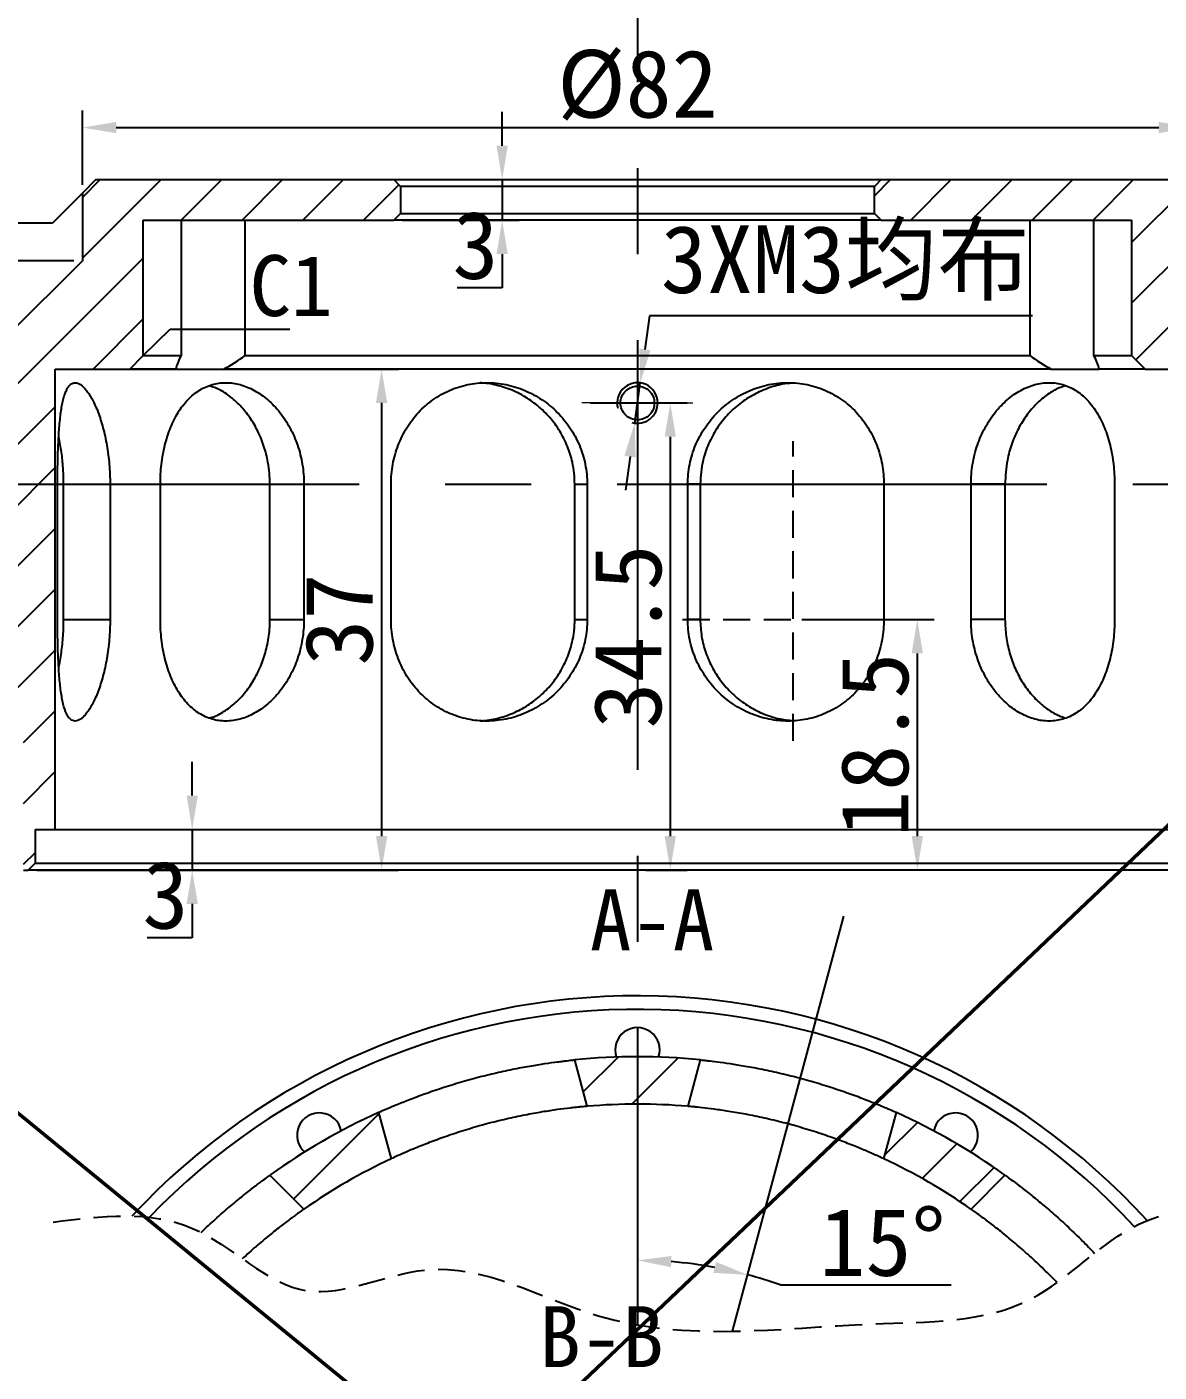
# Model space of a CAD drawing. Header units: millimetres. Extents: x 8840 to 20870, y -7456 to 1741.
# Drawn here: x 11016.2 to 11099.9, y -5430.4 to -5331 of the extents above; entities that cross this region are included whole.
import ezdxf

# ---------------------------------------------------------------- set-up
doc = ezdxf.new("R2010")
doc.units = ezdxf.units.MM
doc.linetypes.add('CENTER', pattern=[50.8, 31.75, -6.35, 6.35, -6.35])
doc.linetypes.add('JIS_02_2.0', pattern=[3, 2, -1])
doc.layers.get('0').update_dxf_attribs({"lineweight": 25})
for name, color, linetype in [('中心线', 5, 'CENTER'), ('剖面线', 3, 'Continuous'), ('尺寸标注', 4, 'Continuous'), ('细实线', 2, 'Continuous'), ('虚线', 1, 'JIS_02_2.0')]:
    doc.layers.add(name, color=color, linetype=linetype)
doc.layers.add('粗实线', color=7, linetype='Continuous', lineweight=25)
doc.styles.get("Standard").update_dxf_attribs({"font": ''})
doc.styles.get('Standard').set_extended_font_data('SimSun')
doc.dimstyles.new('ISO-25 1.1', dxfattribs={"dimtxt": 5, "dimasz": 2.5, "dimexe": 1.25, "dimexo": 0.625, "dimtad": 1, "dimtoh": 1, "dimdsep": 46, "dimtxsty": 'Standard', "dimcen": 2.5, "dimclrt": 7, "dimadec": 0, "dimazin": 0, "dimtfac": 1, "dimtmove": 0, "dimatfit": 3, "dimfxl": 1, "dimarcsym": 0})
pattern_1 = [(45, (10642.63, -5941.3125), (-2.245064, 2.245064), [])]
pattern_2 = [(45, (10802.1513, -5646.885), (-2.245064, 2.245064), [])]

# ---------------------------------------------------------------- blocks, each defined once
blk = doc.blocks.new('SW_CENTERMARKSYMBOL_2')
at = {"color": 0, "linetype": 'Continuous', "lineweight": 0}
for p, q in [((0, 2.5), (0, 4.1)), ((0, 0), (0, 2.5)), ((-2.5, 0), (-4.1, 0)), ((0, 0), (-2.5, 0)), ((0, 0), (0, -2.5)), ((0, 0), (2.5, 0)), ((2.5, 0), (4.1, 0)), ((0, -2.5), (0, -4.1))]:
    blk.add_line(p, q, dxfattribs=at)
blk = doc.blocks.new('*D498')
at = {"layer": 'Defpoints', "color": 0}
for p in [(11018.34, -5390.268), (11016.34, -5393.268), (11028.45, -5393.268)]:
    blk.add_point(p, dxfattribs=at)
at = {"layer": '尺寸标注', "color": 0, "lineweight": -2}
for p, q in [((11028.45, -5387.768), (11028.45, -5385.268)), ((11018.965, -5390.268), (11029.7, -5390.268)), ((11028.45, -5390.268), (11028.45, -5393.268)), ((11016.965, -5393.268), (11029.7, -5393.268)), ((11028.45, -5395.768), (11028.45, -5398.268)), ((11028.45, -5398.268), (11025.131, -5398.268))]:
    blk.add_line(p, q, dxfattribs=at)
at = {"layer": '尺寸标注', "color": 0}
for points in [[(11028.034, -5387.768), (11028.867, -5387.768), (11028.45, -5390.268)], [(11028.034, -5395.768), (11028.867, -5395.768), (11028.45, -5393.268)]]:
    blk.add_solid(points, dxfattribs=at)
at = {"layer": '尺寸标注', "color": 7, "insert": (11026.478, -5395.143), "char_height": 5, "attachment_point": 5}
blk.add_mtext('3', dxfattribs=at)
blk = doc.blocks.new('*D499')
at = {"layer": 'Defpoints', "color": 0}
for p in [(11107.84, -5328.511), (11014.84, -5353.768), (11107.84, -5353.768)]:
    blk.add_point(p, dxfattribs=at)
at = {"layer": '尺寸标注', "color": 0, "lineweight": -2}
for p, q in [((11014.84, -5353.143), (11014.84, -5327.261)), ((11107.84, -5353.143), (11107.84, -5327.261)), ((11017.34, -5328.511), (11105.34, -5328.511))]:
    blk.add_line(p, q, dxfattribs=at)
at = {"layer": '尺寸标注', "color": 0}
for points in [[(11017.34, -5328.094), (11017.34, -5328.927), (11014.84, -5328.511)], [(11105.34, -5328.094), (11105.34, -5328.927), (11107.84, -5328.511)]]:
    blk.add_solid(points, dxfattribs=at)
at = {"layer": '尺寸标注', "color": 7, "insert": (11061.34, -5325.386), "char_height": 5, "attachment_point": 5}
blk.add_mtext('%%c93', dxfattribs=at)
blk = doc.blocks.new('*D500')
at = {"layer": 'Defpoints', "color": 0}
for p in [(11102.34, -5338.424), (11020.34, -5343.268), (11102.34, -5343.268)]:
    blk.add_point(p, dxfattribs=at)
at = {"layer": '尺寸标注', "color": 0, "lineweight": -2}
for p, q in [((11020.34, -5342.643), (11020.34, -5337.174)), ((11102.34, -5342.643), (11102.34, -5337.174)), ((11022.84, -5338.424), (11099.84, -5338.424))]:
    blk.add_line(p, q, dxfattribs=at)
at = {"layer": '尺寸标注', "color": 0}
for points in [[(11022.84, -5338.008), (11022.84, -5338.841), (11020.34, -5338.424)], [(11099.84, -5338.008), (11099.84, -5338.841), (11102.34, -5338.424)]]:
    blk.add_solid(points, dxfattribs=at)
at = {"layer": '尺寸标注', "color": 7, "insert": (11061.34, -5335.299), "char_height": 5, "attachment_point": 5}
blk.add_mtext('%%c82', dxfattribs=at)
blk = doc.blocks.new('*D502')
at = {"layer": 'Defpoints', "color": 0}
for p in [(11057.24, -5358.768), (11061.34, -5393.268), (11063.764, -5393.268)]:
    blk.add_point(p, dxfattribs=at)
at = {"layer": '尺寸标注', "color": 0, "lineweight": -2}
for p, q in [((11057.865, -5358.768), (11065.014, -5358.768)), ((11063.764, -5361.268), (11063.764, -5390.768)), ((11061.965, -5393.268), (11065.014, -5393.268))]:
    blk.add_line(p, q, dxfattribs=at)
at = {"layer": '尺寸标注', "color": 0}
for points in [[(11063.347, -5361.268), (11064.181, -5361.268), (11063.764, -5358.768)], [(11063.347, -5390.768), (11064.181, -5390.768), (11063.764, -5393.268)]]:
    blk.add_solid(points, dxfattribs=at)
at = {"layer": '尺寸标注', "color": 7, "insert": (11060.639, -5376.018), "char_height": 5, "attachment_point": 5, "rotation": 90}
blk.add_mtext('34.5', dxfattribs=at)
blk = doc.blocks.new('*D503')
at = {"layer": 'Defpoints', "color": 0}
for p in [(11061.546, -5357.282), (11061.135, -5360.254)]:
    blk.add_point(p, dxfattribs=at)
at = {"layer": '尺寸标注', "color": 0, "lineweight": -2}
for p, q in [((11062.232, -5352.329), (11061.889, -5354.806)), ((11090.524, -5352.329), (11062.232, -5352.329)), ((11061.135, -5360.254), (11061.546, -5357.282)), ((11060.792, -5362.73), (11060.449, -5365.206))]:
    blk.add_line(p, q, dxfattribs=at)
at = {"layer": '尺寸标注', "color": 0}
for points in [[(11061.476, -5354.748), (11062.302, -5354.863), (11061.546, -5357.282)], [(11060.379, -5362.673), (11061.205, -5362.787), (11061.135, -5360.254)]]:
    blk.add_solid(points, dxfattribs=at)
at = {"layer": '尺寸标注', "color": 7, "insert": (11076.69, -5348.426), "char_height": 5, "attachment_point": 5}
blk.add_mtext('3XM3均布', dxfattribs=at)
blk = doc.blocks.new('*D504')
at = {"layer": 'Defpoints', "color": 0}
for p in [(11018.34, -5356.268), (11016.34, -5393.268), (11042.439, -5393.268)]:
    blk.add_point(p, dxfattribs=at)
at = {"layer": '尺寸标注', "color": 0, "lineweight": -2}
for p, q in [((11018.965, -5356.268), (11043.689, -5356.268)), ((11042.439, -5358.768), (11042.439, -5390.768)), ((11016.965, -5393.268), (11043.689, -5393.268))]:
    blk.add_line(p, q, dxfattribs=at)
at = {"layer": '尺寸标注', "color": 0}
for points in [[(11042.023, -5358.768), (11042.856, -5358.768), (11042.439, -5356.268)], [(11042.023, -5390.768), (11042.856, -5390.768), (11042.439, -5393.268)]]:
    blk.add_solid(points, dxfattribs=at)
at = {"layer": '尺寸标注', "color": 7, "insert": (11039.314, -5374.768), "char_height": 5, "attachment_point": 5, "rotation": 90}
blk.add_mtext('37', dxfattribs=at)
blk = doc.blocks.new('*D505')
at = {"layer": 'Defpoints', "color": 0}
for p in [(11043.34, -5342.268), (11043.34, -5345.268), (11051.346, -5345.268)]:
    blk.add_point(p, dxfattribs=at)
at = {"layer": '尺寸标注', "color": 0, "lineweight": -2}
for p, q in [((11051.346, -5339.768), (11051.346, -5337.268)), ((11043.965, -5342.268), (11052.596, -5342.268)), ((11051.346, -5342.268), (11051.346, -5345.268)), ((11043.965, -5345.268), (11052.596, -5345.268)), ((11051.346, -5347.768), (11051.346, -5350.268)), ((11051.346, -5350.268), (11048.027, -5350.268))]:
    blk.add_line(p, q, dxfattribs=at)
at = {"layer": '尺寸标注', "color": 0}
for points in [[(11050.93, -5339.768), (11051.763, -5339.768), (11051.346, -5342.268)], [(11050.93, -5347.768), (11051.763, -5347.768), (11051.346, -5345.268)]]:
    blk.add_solid(points, dxfattribs=at)
at = {"layer": '尺寸标注', "color": 7, "insert": (11049.374, -5347.143), "char_height": 5, "attachment_point": 5}
blk.add_mtext('3', dxfattribs=at)
blk = doc.blocks.new('*D508')
at = {"layer": 'Defpoints', "color": 0}
for p in [(11072.844, -5374.768), (11082.011, -5393.268), (11106.69, -5393.268)]:
    blk.add_point(p, dxfattribs=at)
at = {"layer": '尺寸标注', "color": 0, "lineweight": -2}
for p, q in [((11073.469, -5374.768), (11083.261, -5374.768)), ((11082.011, -5377.268), (11082.011, -5390.768)), ((11106.065, -5393.268), (11080.761, -5393.268))]:
    blk.add_line(p, q, dxfattribs=at)
at = {"layer": '尺寸标注', "color": 0}
for points in [[(11081.594, -5377.268), (11082.427, -5377.268), (11082.011, -5374.768)], [(11081.594, -5390.768), (11082.427, -5390.768), (11082.011, -5393.268)]]:
    blk.add_solid(points, dxfattribs=at)
at = {"layer": '尺寸标注', "color": 7, "insert": (11078.886, -5384.018), "char_height": 5, "attachment_point": 5, "rotation": 90}
blk.add_mtext('18.5', dxfattribs=at)
blk = doc.blocks.new('*D510')
at = {"layer": 'Defpoints', "color": 0}
for p in [(11061.34, -5392.845), (11077.155, -5394.54), (11064.083, -5422.22), (11061.34, -5426.874), (11068.367, -5427.341)]:
    blk.add_point(p, dxfattribs=at)
at = {"layer": '尺寸标注', "color": 0, "lineweight": -2}
blk.add_line((11071.871, -5423.915), (11084.51, -5423.915), dxfattribs=at)
for start, end in [(79.55396, 85.44604), (70.44604, 75)]:
    blk.add_arc((11061.34, -5453.563), 31.462, start, end, dxfattribs=at)
at = {"layer": '尺寸标注', "color": 0}
for points in [[(11063.822, -5422.616), (11063.855, -5421.784), (11061.34, -5422.101)], [(11067.137, -5422.216), (11066.953, -5423.028), (11069.483, -5423.173)]]:
    blk.add_solid(points, dxfattribs=at)
at = {"layer": '尺寸标注', "color": 7, "insert": (11079.44, -5420.79), "char_height": 5, "attachment_point": 5}
blk.add_mtext('15°', dxfattribs=at)
blk = doc.blocks.new('*D513')
at = {"layer": 'Defpoints', "color": 0}
for p in [(11020.34, -5348.268), (10996.822, -5393.268), (11015.99, -5393.268)]:
    blk.add_point(p, dxfattribs=at)
at = {"layer": '尺寸标注', "color": 0, "lineweight": -2}
for p, q in [((11019.715, -5348.268), (10995.572, -5348.268)), ((10996.822, -5350.768), (10996.822, -5390.768)), ((11015.365, -5393.268), (10995.572, -5393.268))]:
    blk.add_line(p, q, dxfattribs=at)
at = {"layer": '尺寸标注', "color": 0}
for points in [[(10996.406, -5350.768), (10997.239, -5350.768), (10996.822, -5348.268)], [(10996.406, -5390.768), (10997.239, -5390.768), (10996.822, -5393.268)]]:
    blk.add_solid(points, dxfattribs=at)
at = {"layer": '尺寸标注', "color": 7, "insert": (10993.697, -5370.768), "char_height": 5, "attachment_point": 5, "rotation": 90}
blk.add_mtext('45', dxfattribs=at)
blk = doc.blocks.new('CHECK_DWG')
at = {"layer": '粗实线', "color": 1, "linetype": 'ByBlock', "lineweight": 50}
blk.add_line((0, 0), (109.019, 103.596), dxfattribs=at)
at = {"layer": '粗实线', "color": 1, "linetype": 'ByBlock', "lineweight": 50, "ltscale": 2}
blk.add_line((-44.591, 36.45), (0, 0), dxfattribs=at)

msp = doc.modelspace()

# ---------------------------------------------------------------- hatches: boundary and pattern name
at = {"layer": '剖面线'}
h = msp.add_hatch(dxfattribs=at)
h.set_pattern_fill('ANSI31', color=256, style=0)
h.set_pattern_definition(pattern_1)
h.paths.add_polyline_path([(11016.84, -5392.768), (11016.84, -5390.268), (11018.34, -5390.268), (11018.34, -5356.268), (11023.84, -5356.268), (11024.84, -5355.268), (11024.84, -5345.268), (11043.34, -5345.268), (11043.84, -5344.768), (11043.84, -5342.768), (11043.34, -5342.268), (11021.34, -5342.268), (11020.34, -5343.268), (11020.34, -5348.268), (11014.84, -5353.768), (11014.84, -5382.577), (11015.99, -5383.268), (11015.99, -5393.268), (11016.34, -5393.268)], flags=0)
h = msp.add_hatch(dxfattribs=at)
h.set_pattern_fill('ANSI31', color=256, style=0)
h.set_pattern_definition(pattern_1)
h.paths.add_polyline_path([(11104.34, -5356.268), (11104.34, -5390.268), (11105.84, -5390.268), (11105.84, -5392.768), (11106.34, -5393.268), (11106.69, -5393.268), (11106.69, -5383.268), (11107.84, -5382.577), (11107.84, -5353.768), (11102.34, -5348.268), (11102.34, -5343.268), (11101.34, -5342.268), (11079.34, -5342.268), (11078.84, -5342.768), (11078.84, -5344.768), (11079.34, -5345.268), (11097.84, -5345.268), (11097.84, -5355.268), (11098.84, -5356.268)], flags=0)
h = msp.add_hatch(dxfattribs=at)
h.set_pattern_fill('ANSI31', color=256, style=0)
h.set_pattern_definition(pattern_2)
edge = h.paths.add_edge_path(flags=0)
edge.add_line((11056.707, -5407.294), (11057.626, -5410.723))
edge.add_arc((11061.34, -5453.563), 43, 85.04483, 94.95517, ccw=False)
edge.add_line((11065.055, -5410.723), (11065.974, -5407.294))
edge.add_arc((11061.34, -5453.563), 46.5, 84.2818, 95.7182)
h = msp.add_hatch(dxfattribs=at)
h.set_pattern_fill('ANSI31', color=256, style=0)
h.set_pattern_definition(pattern_2)
edge = h.paths.add_edge_path(flags=0)
edge.add_line((11034.194, -5415.809), (11036.704, -5418.32))
edge.add_arc((11061.34, -5453.563), 43, 115.04483, 124.95517, ccw=False)
edge.add_line((11043.137, -5414.606), (11042.219, -5411.176))
edge.add_arc((11061.34, -5453.563), 46.5, 114.2818, 125.7182)
h = msp.add_hatch(dxfattribs=at)
h.set_pattern_fill('ANSI31', color=256, style=0)
h.set_pattern_definition(pattern_2)
edge = h.paths.add_edge_path(flags=0)
edge.add_line((11080.462, -5411.176), (11079.544, -5414.606))
edge.add_arc((11061.34, -5453.563), 43, 55.04483, 64.95517, ccw=False)
edge.add_line((11085.977, -5418.32), (11088.487, -5415.809))
edge.add_arc((11061.34, -5453.563), 46.5, 54.2818, 65.7182)

# ---------------------------------------------------------------- linework, layer by layer
at = {"layer": '中心线'}
for p, q in [((11061.34, -5201.728), (11061.34, -5426.874)), ((11009.04, -5364.768), (11113.641, -5364.768)), ((11068.367, -5427.341), (11077.155, -5394.54))]:
    msp.add_line(p, q, dxfattribs=at)
at = {"layer": '尺寸标注'}
for p, q in [((11020.34, -5343.268), (11018.127, -5345.481)), ((11018.127, -5345.481), (11005.528, -5345.481)), ((11024.84, -5355.268), (11026.811, -5353.309)), ((11026.811, -5353.309), (11035.669, -5353.309))]:
    msp.add_line(p, q, dxfattribs=at)
at = {"layer": '粗实线'}
for p, q in [((11021.34, -5342.268), (11020.34, -5343.268)), ((11021.34, -5342.268), (11043.34, -5342.268)), ((11043.84, -5342.768), (11043.34, -5342.268)), ((11043.34, -5342.268), (11079.34, -5342.268)), ((11043.84, -5342.768), (11043.84, -5344.768)), ((11078.84, -5342.768), (11043.84, -5342.768)), ((11079.34, -5342.268), (11078.84, -5342.768)), ((11078.84, -5344.768), (11078.84, -5342.768)), ((11079.34, -5342.268), (11101.34, -5342.268)), ((11020.34, -5343.268), (11020.34, -5348.268)), ((11043.34, -5345.268), (11043.84, -5344.768)), ((11043.84, -5344.768), (11078.84, -5344.768)), ((11078.84, -5344.768), (11079.34, -5345.268)), ((11024.84, -5345.268), (11043.34, -5345.268)), ((11024.84, -5355.268), (11024.84, -5345.268)), ((11027.632, -5345.268), (11027.632, -5355.268)), ((11032.362, -5355.268), (11032.362, -5345.268)), ((11079.34, -5345.268), (11043.34, -5345.268)), ((11079.34, -5345.268), (11097.84, -5345.268)), ((11090.319, -5345.268), (11090.319, -5355.268)), ((11095.049, -5355.268), (11095.049, -5345.268)), ((11097.84, -5345.268), (11097.84, -5355.268)), ((11020.34, -5348.268), (11014.84, -5353.768)), ((11023.84, -5356.268), (11024.84, -5355.268)), ((11024.84, -5355.268), (11027.632, -5355.268)), ((11032.362, -5355.268), (11090.319, -5355.268)), ((11095.049, -5355.268), (11097.84, -5355.268)), ((11097.84, -5355.268), (11098.84, -5356.268)), ((11018.34, -5356.268), (11023.84, -5356.268)), ((11018.34, -5390.268), (11018.34, -5356.268)), ((11027.232, -5356.268), (11023.84, -5356.268)), ((11027.232, -5356.268), (11030.79, -5356.268)), ((11091.891, -5356.268), (11030.79, -5356.268)), ((11091.891, -5356.268), (11095.449, -5356.268)), ((11098.84, -5356.268), (11095.449, -5356.268)), ((11098.84, -5356.268), (11104.34, -5356.268)), ((11018.501, -5374.768), (11018.501, -5364.768)), ((11018.954, -5374.768), (11018.954, -5364.768)), ((11018.954, -5364.768), (11022.383, -5364.768)), ((11022.383, -5364.768), (11022.383, -5374.768)), ((11026.098, -5374.768), (11026.098, -5364.768)), ((11034.194, -5374.768), (11034.194, -5364.768)), ((11034.194, -5364.768), (11036.704, -5364.768)), ((11036.704, -5364.768), (11036.704, -5374.768)), ((11043.137, -5374.768), (11043.137, -5364.768)), ((11056.707, -5374.768), (11056.707, -5364.768)), ((11056.707, -5364.768), (11057.626, -5364.768)), ((11057.626, -5364.768), (11057.626, -5374.768)), ((11065.055, -5374.768), (11065.055, -5364.768)), ((11065.974, -5364.768), (11065.055, -5364.768)), ((11065.974, -5364.768), (11065.974, -5374.768)), ((11079.544, -5364.768), (11079.544, -5374.768)), ((11085.977, -5374.768), (11085.977, -5364.768)), ((11088.487, -5364.768), (11085.977, -5364.768)), ((11088.487, -5364.768), (11088.487, -5374.768)), ((11096.583, -5364.768), (11096.583, -5374.768)), ((11018.954, -5374.768), (11022.383, -5374.768)), ((11034.194, -5374.768), (11036.704, -5374.768)), ((11056.707, -5374.768), (11057.626, -5374.768)), ((11065.974, -5374.768), (11065.055, -5374.768)), ((11088.487, -5374.768), (11085.977, -5374.768)), ((11016.84, -5390.268), (11018.34, -5390.268)), ((11016.84, -5390.268), (11016.84, -5392.768)), ((11018.34, -5390.268), (11104.34, -5390.268)), ((11016.34, -5393.268), (11016.84, -5392.768)), ((11016.84, -5392.768), (11105.84, -5392.768)), ((11015.99, -5393.268), (11016.34, -5393.268)), ((11106.34, -5393.268), (11016.34, -5393.268)), ((11057.626, -5410.723), (11056.707, -5407.294)), ((11065.974, -5407.294), (11065.055, -5410.723)), ((11042.219, -5411.176), (11043.137, -5414.606)), ((11079.544, -5414.606), (11080.462, -5411.176)), ((11036.704, -5418.32), (11034.194, -5415.809)), ((11088.487, -5415.809), (11085.977, -5418.32))]:
    msp.add_line(p, q, dxfattribs=at)
for centre, radius, start, end in [((11061.34, -5453.563), 51, 42.41714, 137.07818), ((11061.34, -5453.563), 50, 42.77853, 136.14263), ((11061.34, -5406.563), 1.65, 341.39926, 198.60074), ((11061.34, -5453.563), 46.5, 84.2818, 95.7182), ((11061.34, -5453.563), 43, 85.04483, 94.95517), ((11061.34, -5453.563), 46.5, 114.2818, 125.7182), ((11037.84, -5412.86), 1.65, 11.39926, 228.60074), ((11061.34, -5453.563), 46.5, 54.2818, 65.7182), ((11084.84, -5412.86), 1.65, 311.39926, 168.60074), ((11061.34, -5453.563), 43, 115.04483, 124.95517), ((11061.34, -5453.563), 43, 55.04483, 64.95517)]:
    msp.add_arc(centre, radius, start, end, dxfattribs=at)
for points in [[(11027.632, -5355.268), (11027.435, -5355.638), (11027.295, -5355.973), (11027.232, -5356.268)], [(11030.79, -5356.268), (11031.316, -5355.973), (11031.84, -5355.638), (11032.362, -5355.268)], [(11090.319, -5355.268), (11090.841, -5355.638), (11091.365, -5355.973), (11091.891, -5356.268)], [(11095.449, -5356.268), (11095.385, -5355.973), (11095.246, -5355.638), (11095.049, -5355.268)]]:
    msp.add_open_spline(points, degree=3, dxfattribs=at)
for points, knots in [([(11018.501, -5364.768), (11018.501, -5364.271), (11018.505, -5363.783), (11018.518, -5363.063), (11018.524, -5362.825), (11018.538, -5362.354), (11018.546, -5362.119), (11018.574, -5361.438), (11018.599, -5361.008), (11018.647, -5360.397), (11018.665, -5360.198), (11018.705, -5359.817), (11018.726, -5359.636), (11018.798, -5359.118), (11018.855, -5358.808), (11018.956, -5358.397), (11018.992, -5358.269), (11019.07, -5358.038), (11019.152, -5357.829), (11019.245, -5357.664), (11019.343, -5357.521), (11019.396, -5357.46), (11019.56, -5357.316), (11019.678, -5357.268), (11019.932, -5357.268), (11020.069, -5357.317), (11020.35, -5357.509), (11020.494, -5357.651), (11020.715, -5357.933), (11020.789, -5358.04), (11020.936, -5358.272), (11021.009, -5358.398), (11021.224, -5358.804), (11021.363, -5359.116), (11021.628, -5359.814), (11021.749, -5360.192), (11021.912, -5360.8), (11021.963, -5361.01), (11022.058, -5361.444), (11022.102, -5361.669), (11022.22, -5362.349), (11022.28, -5362.817), (11022.342, -5363.539), (11022.357, -5363.785), (11022.378, -5364.277), (11022.383, -5364.523), (11022.383, -5364.768)], [0, 0, 0, 0, 0.0625, 0.0625, 0.09375, 0.09375, 0.125, 0.125, 0.1875, 0.1875, 0.21875, 0.21875, 0.25, 0.25, 0.3125, 0.3125, 0.34375, 0.34375, 0.375, 0.40625, 0.40625, 0.4375, 0.4375, 0.5, 0.5, 0.5625, 0.5625, 0.625, 0.625, 0.65625, 0.65625, 0.6875, 0.6875, 0.75, 0.75, 0.8125, 0.8125, 0.84375, 0.84375, 0.875, 0.875, 0.9375, 0.9375, 0.96875, 0.96875, 1, 1, 1, 1]), ([(11026.098, -5364.768), (11026.098, -5364.271), (11026.126, -5363.783), (11026.21, -5363.063), (11026.245, -5362.825), (11026.329, -5362.354), (11026.378, -5362.119), (11026.545, -5361.438), (11026.683, -5361.008), (11026.929, -5360.397), (11027.018, -5360.198), (11027.21, -5359.817), (11027.311, -5359.636), (11027.632, -5359.118), (11027.868, -5358.808), (11028.26, -5358.397), (11028.397, -5358.269), (11028.677, -5358.038), (11028.966, -5357.829), (11029.273, -5357.664), (11029.588, -5357.521), (11029.751, -5357.46), (11030.248, -5357.316), (11030.586, -5357.268), (11031.279, -5357.268), (11031.638, -5357.317), (11032.342, -5357.509), (11032.69, -5357.651), (11033.204, -5357.933), (11033.375, -5358.04), (11033.707, -5358.272), (11033.869, -5358.398), (11034.341, -5358.804), (11034.64, -5359.116), (11035.195, -5359.814), (11035.444, -5360.192), (11035.774, -5360.8), (11035.877, -5361.01), (11036.067, -5361.444), (11036.154, -5361.669), (11036.386, -5362.349), (11036.504, -5362.817), (11036.623, -5363.539), (11036.654, -5363.785), (11036.694, -5364.277), (11036.704, -5364.523), (11036.704, -5364.768)], [0, 0, 0, 0, 0.0625, 0.0625, 0.09375, 0.09375, 0.125, 0.125, 0.1875, 0.1875, 0.21875, 0.21875, 0.25, 0.25, 0.3125, 0.3125, 0.34375, 0.34375, 0.375, 0.40625, 0.40625, 0.4375, 0.4375, 0.5, 0.5, 0.5625, 0.5625, 0.625, 0.625, 0.65625, 0.65625, 0.6875, 0.6875, 0.75, 0.75, 0.8125, 0.8125, 0.84375, 0.84375, 0.875, 0.875, 0.9375, 0.9375, 0.96875, 0.96875, 1, 1, 1, 1]), ([(11034.194, -5364.768), (11034.187, -5364.498), (11034.173, -5363.955), (11034.041, -5363.013), (11033.776, -5361.953), (11033.32, -5360.837), (11032.722, -5359.819), (11032.011, -5358.94), (11031.199, -5358.224), (11030.42, -5357.725), (11029.907, -5357.558), (11029.701, -5357.49)], [0, 0, 0, 0, 0.080554, 0.162091, 0.284543, 0.41049, 0.534016, 0.661056, 0.785735, 0.914057, 1, 1, 1, 1]), ([(11043.137, -5364.768), (11043.137, -5364.271), (11043.182, -5363.783), (11043.314, -5363.063), (11043.369, -5362.825), (11043.501, -5362.354), (11043.579, -5362.119), (11043.84, -5361.438), (11044.053, -5361.008), (11044.432, -5360.397), (11044.569, -5360.198), (11044.86, -5359.817), (11045.013, -5359.636), (11045.497, -5359.118), (11045.85, -5358.808), (11046.429, -5358.397), (11046.629, -5358.269), (11047.037, -5358.038), (11047.455, -5357.829), (11047.893, -5357.664), (11048.341, -5357.521), (11048.571, -5357.46), (11049.266, -5357.316), (11049.735, -5357.268), (11050.682, -5357.268), (11051.165, -5357.317), (11052.104, -5357.509), (11052.562, -5357.651), (11053.233, -5357.933), (11053.454, -5358.04), (11053.882, -5358.272), (11054.089, -5358.398), (11054.693, -5358.804), (11055.071, -5359.116), (11055.767, -5359.814), (11056.077, -5360.192), (11056.486, -5360.8), (11056.613, -5361.01), (11056.847, -5361.444), (11056.954, -5361.669), (11057.238, -5362.349), (11057.382, -5362.817), (11057.528, -5363.539), (11057.565, -5363.785), (11057.614, -5364.277), (11057.626, -5364.523), (11057.626, -5364.768)], [0, 0, 0, 0, 0.0625, 0.0625, 0.09375, 0.09375, 0.125, 0.125, 0.1875, 0.1875, 0.21875, 0.21875, 0.25, 0.25, 0.3125, 0.3125, 0.34375, 0.34375, 0.375, 0.40625, 0.40625, 0.4375, 0.4375, 0.5, 0.5, 0.5625, 0.5625, 0.625, 0.625, 0.65625, 0.65625, 0.6875, 0.6875, 0.75, 0.75, 0.8125, 0.8125, 0.84375, 0.84375, 0.875, 0.875, 0.9375, 0.9375, 0.96875, 0.96875, 1, 1, 1, 1]), ([(11056.707, -5364.768), (11056.699, -5364.498), (11056.682, -5363.955), (11056.555, -5363.216), (11056.38, -5362.555), (11056.172, -5361.97), (11055.913, -5361.397), (11055.607, -5360.849), (11055.258, -5360.33), (11054.869, -5359.841), (11054.436, -5359.382), (11053.967, -5358.961), (11053.467, -5358.582), (11052.939, -5358.246), (11052.379, -5357.953), (11051.801, -5357.71), (11051.211, -5357.519), (11050.612, -5357.383), (11050.112, -5357.304), (11049.813, -5357.291), (11049.72, -5357.287)], [0, 0, 0, 0, 0.071198, 0.143264, 0.19724, 0.251587, 0.307096, 0.363004, 0.417454, 0.472276, 0.528267, 0.584661, 0.639617, 0.694955, 0.751506, 0.808478, 0.863188, 0.918284, 0.974605, 1, 1, 1, 1]), ([(11060.09, -5358.768), (11060.09, -5358.933), (11060.123, -5359.095), (11060.248, -5359.398), (11060.341, -5359.536), (11060.572, -5359.767), (11060.711, -5359.86), (11061.012, -5359.985), (11061.177, -5360.018), (11061.503, -5360.018), (11061.667, -5359.986), (11061.969, -5359.86), (11062.107, -5359.769), (11062.341, -5359.536), (11062.432, -5359.398), (11062.527, -5359.171), (11062.55, -5359.093), (11062.582, -5358.933), (11062.59, -5358.85), (11062.591, -5358.605), (11062.558, -5358.441), (11062.433, -5358.14), (11062.34, -5358), (11062.11, -5357.769), (11061.971, -5357.676), (11061.669, -5357.551), (11061.507, -5357.518), (11061.177, -5357.518), (11061.015, -5357.55), (11060.787, -5357.644), (11060.715, -5357.682), (11060.579, -5357.773), (11060.515, -5357.826), (11060.342, -5357.999), (11060.249, -5358.138), (11060.124, -5358.439), (11060.09, -5358.603), (11060.09, -5358.768)], [0, 0, 0, 0, 0.0625, 0.0625, 0.125, 0.125, 0.1875, 0.1875, 0.25, 0.25, 0.3125, 0.3125, 0.375, 0.375, 0.4375, 0.4375, 0.46875, 0.46875, 0.5, 0.5, 0.5625, 0.5625, 0.625, 0.625, 0.6875, 0.6875, 0.75, 0.75, 0.8125, 0.8125, 0.84375, 0.84375, 0.875, 0.875, 0.9375, 0.9375, 1, 1, 1, 1]), ([(11065.055, -5364.768), (11065.055, -5364.271), (11065.104, -5363.783), (11065.249, -5363.063), (11065.309, -5362.825), (11065.454, -5362.354), (11065.538, -5362.119), (11065.823, -5361.438), (11066.055, -5361.008), (11066.465, -5360.397), (11066.613, -5360.198), (11066.926, -5359.817), (11067.091, -5359.636), (11067.608, -5359.118), (11067.983, -5358.808), (11068.592, -5358.397), (11068.803, -5358.269), (11069.229, -5358.038), (11069.665, -5357.829), (11070.117, -5357.664), (11070.577, -5357.521), (11070.812, -5357.46), (11071.521, -5357.316), (11071.993, -5357.268), (11072.94, -5357.268), (11073.419, -5357.317), (11074.341, -5357.509), (11074.787, -5357.651), (11075.433, -5357.933), (11075.646, -5358.04), (11076.056, -5358.272), (11076.253, -5358.398), (11076.826, -5358.804), (11077.182, -5359.116), (11077.833, -5359.814), (11078.121, -5360.192), (11078.499, -5360.8), (11078.616, -5361.01), (11078.831, -5361.444), (11078.93, -5361.669), (11079.19, -5362.349), (11079.321, -5362.817), (11079.454, -5363.539), (11079.488, -5363.785), (11079.533, -5364.277), (11079.544, -5364.523), (11079.544, -5364.768)], [0, 0, 0, 0, 0.0625, 0.0625, 0.09375, 0.09375, 0.125, 0.125, 0.1875, 0.1875, 0.21875, 0.21875, 0.25, 0.25, 0.3125, 0.3125, 0.34375, 0.34375, 0.375, 0.40625, 0.40625, 0.4375, 0.4375, 0.5, 0.5, 0.5625, 0.5625, 0.625, 0.625, 0.65625, 0.65625, 0.6875, 0.6875, 0.75, 0.75, 0.8125, 0.8125, 0.84375, 0.84375, 0.875, 0.875, 0.9375, 0.9375, 0.96875, 0.96875, 1, 1, 1, 1]), ([(11072.966, -5357.305), (11072.722, -5357.317), (11072.075, -5357.349), (11071.042, -5357.631), (11069.911, -5358.123), (11068.867, -5358.805), (11067.943, -5359.658), (11067.162, -5360.657), (11066.564, -5361.779), (11066.083, -5363.15), (11066.014, -5364.172), (11065.974, -5364.768)], [0, 0, 0, 0, 0.06642, 0.176567, 0.286605, 0.396648, 0.507888, 0.619127, 0.731058, 0.842981, 1, 1, 1, 1]), ([(11085.977, -5364.768), (11085.977, -5364.271), (11086.017, -5363.783), (11086.136, -5363.063), (11086.186, -5362.825), (11086.304, -5362.354), (11086.373, -5362.119), (11086.606, -5361.438), (11086.795, -5361.008), (11087.126, -5360.397), (11087.245, -5360.198), (11087.496, -5359.817), (11087.628, -5359.636), (11088.039, -5359.118), (11088.336, -5358.808), (11088.813, -5358.397), (11088.977, -5358.269), (11089.308, -5358.038), (11089.644, -5357.829), (11089.989, -5357.664), (11090.338, -5357.521), (11090.516, -5357.46), (11091.047, -5357.316), (11091.397, -5357.268), (11092.091, -5357.268), (11092.437, -5357.317), (11093.094, -5357.509), (11093.408, -5357.651), (11093.858, -5357.933), (11094.005, -5358.04), (11094.286, -5358.272), (11094.421, -5358.398), (11094.81, -5358.804), (11095.048, -5359.116), (11095.48, -5359.814), (11095.669, -5360.192), (11095.915, -5360.8), (11095.99, -5361.01), (11096.129, -5361.444), (11096.192, -5361.669), (11096.359, -5362.349), (11096.442, -5362.817), (11096.527, -5363.539), (11096.548, -5363.785), (11096.576, -5364.277), (11096.583, -5364.523), (11096.583, -5364.768)], [0, 0, 0, 0, 0.0625, 0.0625, 0.09375, 0.09375, 0.125, 0.125, 0.1875, 0.1875, 0.21875, 0.21875, 0.25, 0.25, 0.3125, 0.3125, 0.34375, 0.34375, 0.375, 0.40625, 0.40625, 0.4375, 0.4375, 0.5, 0.5, 0.5625, 0.5625, 0.625, 0.625, 0.65625, 0.65625, 0.6875, 0.6875, 0.75, 0.75, 0.8125, 0.8125, 0.84375, 0.84375, 0.875, 0.875, 0.9375, 0.9375, 0.96875, 0.96875, 1, 1, 1, 1]), ([(11092.972, -5357.497), (11092.81, -5357.546), (11092.354, -5357.681), (11091.621, -5358.126), (11090.811, -5358.797), (11090.077, -5359.653), (11089.456, -5360.647), (11088.969, -5361.773), (11088.578, -5363.144), (11088.52, -5364.172), (11088.487, -5364.768)], [0, 0, 0, 0, 0.067787, 0.190621, 0.316944, 0.441102, 0.568816, 0.693691, 0.822245, 1, 1, 1, 1]), ([(11018.954, -5364.768), (11018.953, -5364.633), (11018.952, -5364.363), (11018.937, -5363.958), (11018.915, -5363.553), (11018.877, -5363.084), (11018.82, -5362.555), (11018.735, -5361.971), (11018.657, -5361.524), (11018.602, -5361.282), (11018.589, -5361.222)], [0, 0, 0, 0, 0.109279, 0.218886, 0.329495, 0.440443, 0.60632, 0.773337, 0.943928, 1, 1, 1, 1]), ([(11022.383, -5374.768), (11022.383, -5375.258), (11022.363, -5375.745), (11022.301, -5376.473), (11022.276, -5376.713), (11022.215, -5377.183), (11022.146, -5377.643), (11022.06, -5378.086), (11021.965, -5378.519), (11021.913, -5378.732), (11021.749, -5379.345), (11021.628, -5379.722), (11021.366, -5380.414), (11021.224, -5380.73), (11020.937, -5381.274), (11020.791, -5381.504), (11020.57, -5381.788), (11020.496, -5381.872), (11020.352, -5382.015), (11020.28, -5382.075), (11020.07, -5382.218), (11019.935, -5382.268), (11019.679, -5382.268), (11019.561, -5382.22), (11019.398, -5382.077), (11019.346, -5382.017), (11019.247, -5381.874), (11019.199, -5381.791), (11019.067, -5381.509), (11018.991, -5381.279), (11018.89, -5380.871), (11018.858, -5380.723), (11018.801, -5380.411), (11018.775, -5380.247), (11018.703, -5379.73), (11018.664, -5379.353), (11018.599, -5378.532), (11018.575, -5378.099), (11018.546, -5377.423), (11018.538, -5377.193), (11018.524, -5376.722), (11018.519, -5376.481), (11018.505, -5375.755), (11018.501, -5375.264), (11018.501, -5374.768)], [0, 0, 0, 0, 0.0625, 0.0625, 0.09375, 0.09375, 0.125, 0.15625, 0.15625, 0.1875, 0.1875, 0.25, 0.25, 0.3125, 0.3125, 0.375, 0.375, 0.40625, 0.40625, 0.4375, 0.4375, 0.5, 0.5, 0.5625, 0.5625, 0.59375, 0.59375, 0.625, 0.625, 0.6875, 0.6875, 0.71875, 0.71875, 0.75, 0.75, 0.8125, 0.8125, 0.875, 0.875, 0.90625, 0.90625, 0.9375, 0.9375, 1, 1, 1, 1]), ([(11018.589, -5378.312), (11018.606, -5378.233), (11018.664, -5377.973), (11018.744, -5377.505), (11018.829, -5376.909), (11018.893, -5376.289), (11018.932, -5375.719), (11018.951, -5375.21), (11018.953, -5374.915), (11018.954, -5374.768)], [0, 0, 0, 0, 0.073644, 0.242358, 0.412262, 0.585942, 0.760938, 0.880256, 1, 1, 1, 1]), ([(11036.704, -5374.768), (11036.704, -5375.258), (11036.665, -5375.745), (11036.545, -5376.473), (11036.495, -5376.713), (11036.377, -5377.183), (11036.24, -5377.643), (11036.069, -5378.086), (11035.88, -5378.519), (11035.776, -5378.732), (11035.443, -5379.345), (11035.194, -5379.722), (11034.645, -5380.414), (11034.342, -5380.73), (11033.711, -5381.274), (11033.382, -5381.504), (11032.867, -5381.788), (11032.692, -5381.872), (11032.342, -5382.015), (11032.167, -5382.075), (11031.641, -5382.218), (11031.288, -5382.268), (11030.588, -5382.268), (11030.249, -5382.22), (11029.757, -5382.077), (11029.595, -5382.017), (11029.278, -5381.874), (11029.123, -5381.791), (11028.674, -5381.509), (11028.395, -5381.279), (11028.004, -5380.871), (11027.878, -5380.723), (11027.639, -5380.411), (11027.526, -5380.247), (11027.205, -5379.73), (11027.016, -5379.353), (11026.684, -5378.532), (11026.546, -5378.099), (11026.38, -5377.423), (11026.331, -5377.193), (11026.247, -5376.722), (11026.211, -5376.481), (11026.126, -5375.755), (11026.098, -5375.264), (11026.098, -5374.768)], [0, 0, 0, 0, 0.0625, 0.0625, 0.09375, 0.09375, 0.125, 0.15625, 0.15625, 0.1875, 0.1875, 0.25, 0.25, 0.3125, 0.3125, 0.375, 0.375, 0.40625, 0.40625, 0.4375, 0.4375, 0.5, 0.5, 0.5625, 0.5625, 0.59375, 0.59375, 0.625, 0.625, 0.6875, 0.6875, 0.71875, 0.71875, 0.75, 0.75, 0.8125, 0.8125, 0.875, 0.875, 0.90625, 0.90625, 0.9375, 0.9375, 1, 1, 1, 1]), ([(11029.739, -5382.038), (11029.802, -5382.022), (11030.166, -5381.931), (11030.812, -5381.569), (11031.647, -5380.951), (11032.401, -5380.146), (11033.061, -5379.184), (11033.588, -5378.1), (11033.968, -5376.909), (11034.133, -5375.932), (11034.188, -5375.21), (11034.192, -5374.915), (11034.194, -5374.768)], [0, 0, 0, 0, 0.02621, 0.152888, 0.276586, 0.403792, 0.528866, 0.657557, 0.782707, 0.911567, 0.955705, 1, 1, 1, 1]), ([(11057.626, -5374.768), (11057.626, -5375.258), (11057.578, -5375.745), (11057.432, -5376.473), (11057.371, -5376.713), (11057.227, -5377.183), (11057.06, -5377.643), (11056.85, -5378.086), (11056.617, -5378.519), (11056.488, -5378.732), (11056.077, -5379.345), (11055.767, -5379.722), (11055.077, -5380.414), (11054.694, -5380.73), (11053.889, -5381.274), (11053.464, -5381.504), (11052.793, -5381.788), (11052.564, -5381.872), (11052.103, -5382.015), (11051.871, -5382.075), (11051.17, -5382.218), (11050.694, -5382.268), (11049.737, -5382.268), (11049.268, -5382.22), (11048.579, -5382.077), (11048.351, -5382.017), (11047.901, -5381.874), (11047.679, -5381.791), (11047.034, -5381.509), (11046.627, -5381.279), (11046.051, -5380.871), (11045.864, -5380.723), (11045.508, -5380.411), (11045.338, -5380.247), (11044.855, -5379.73), (11044.565, -5379.353), (11044.055, -5378.532), (11043.841, -5378.099), (11043.581, -5377.423), (11043.505, -5377.193), (11043.372, -5376.722), (11043.316, -5376.481), (11043.182, -5375.755), (11043.137, -5375.264), (11043.137, -5374.768)], [0, 0, 0, 0, 0.0625, 0.0625, 0.09375, 0.09375, 0.125, 0.15625, 0.15625, 0.1875, 0.1875, 0.25, 0.25, 0.3125, 0.3125, 0.375, 0.375, 0.40625, 0.40625, 0.4375, 0.4375, 0.5, 0.5, 0.5625, 0.5625, 0.59375, 0.59375, 0.625, 0.625, 0.6875, 0.6875, 0.71875, 0.71875, 0.75, 0.75, 0.8125, 0.8125, 0.875, 0.875, 0.90625, 0.90625, 0.9375, 0.9375, 1, 1, 1, 1]), ([(11049.711, -5382.25), (11049.841, -5382.243), (11050.169, -5382.225), (11050.693, -5382.137), (11051.283, -5381.995), (11051.868, -5381.8), (11052.436, -5381.555), (11052.98, -5381.265), (11053.5, -5380.931), (11053.997, -5380.55), (11054.463, -5380.127), (11054.891, -5379.668), (11055.281, -5379.174), (11055.634, -5378.643), (11055.94, -5378.084), (11056.196, -5377.506), (11056.402, -5376.909), (11056.56, -5376.289), (11056.653, -5375.719), (11056.7, -5375.21), (11056.705, -5374.915), (11056.707, -5374.768)], [0, 0, 0, 0, 0.035502, 0.089453, 0.143776, 0.199272, 0.25517, 0.309369, 0.363938, 0.419667, 0.475795, 0.530596, 0.585775, 0.64215, 0.698941, 0.753772, 0.808989, 0.865434, 0.922306, 0.961084, 1, 1, 1, 1]), ([(11079.544, -5374.768), (11079.544, -5375.258), (11079.5, -5375.745), (11079.367, -5376.473), (11079.311, -5376.713), (11079.179, -5377.183), (11079.027, -5377.643), (11078.834, -5378.086), (11078.62, -5378.519), (11078.501, -5378.732), (11078.121, -5379.345), (11077.833, -5379.722), (11077.188, -5380.414), (11076.827, -5380.73), (11076.063, -5381.274), (11075.657, -5381.504), (11075.01, -5381.788), (11074.787, -5381.872), (11074.339, -5382.015), (11074.112, -5382.075), (11073.424, -5382.218), (11072.952, -5382.268), (11071.995, -5382.268), (11071.522, -5382.22), (11070.82, -5382.077), (11070.587, -5382.017), (11070.125, -5381.874), (11069.895, -5381.791), (11069.227, -5381.509), (11068.801, -5381.279), (11068.195, -5380.871), (11067.997, -5380.723), (11067.618, -5380.411), (11067.438, -5380.247), (11066.921, -5379.73), (11066.61, -5379.353), (11066.058, -5378.532), (11065.825, -5378.099), (11065.541, -5377.423), (11065.457, -5377.193), (11065.312, -5376.722), (11065.251, -5376.481), (11065.104, -5375.755), (11065.055, -5375.264), (11065.055, -5374.768)], [0, 0, 0, 0, 0.0625, 0.0625, 0.09375, 0.09375, 0.125, 0.15625, 0.15625, 0.1875, 0.1875, 0.25, 0.25, 0.3125, 0.3125, 0.375, 0.375, 0.40625, 0.40625, 0.4375, 0.4375, 0.5, 0.5, 0.5625, 0.5625, 0.59375, 0.59375, 0.625, 0.625, 0.6875, 0.6875, 0.71875, 0.71875, 0.75, 0.75, 0.8125, 0.8125, 0.875, 0.875, 0.90625, 0.90625, 0.9375, 0.9375, 1, 1, 1, 1]), ([(11065.974, -5374.768), (11065.994, -5375.186), (11066.036, -5376.024), (11066.362, -5377.244), (11066.874, -5378.392), (11067.57, -5379.443), (11068.432, -5380.363), (11069.432, -5381.133), (11070.545, -5381.715), (11071.694, -5382.11), (11072.474, -5382.197), (11072.844, -5382.238)], [0, 0, 0, 0, 0.111643, 0.223291, 0.334889, 0.446493, 0.559014, 0.671534, 0.784684, 0.897828, 1, 1, 1, 1]), ([(11096.583, -5374.768), (11096.583, -5375.258), (11096.556, -5375.745), (11096.471, -5376.473), (11096.436, -5376.713), (11096.352, -5377.183), (11096.255, -5377.643), (11096.131, -5378.086), (11095.993, -5378.519), (11095.916, -5378.732), (11095.669, -5379.345), (11095.48, -5379.722), (11095.052, -5380.414), (11094.811, -5380.73), (11094.292, -5381.274), (11094.013, -5381.504), (11093.564, -5381.788), (11093.408, -5381.872), (11093.092, -5382.015), (11092.931, -5382.075), (11092.44, -5382.218), (11092.099, -5382.268), (11091.399, -5382.268), (11091.048, -5382.22), (11090.521, -5382.077), (11090.346, -5382.017), (11089.995, -5381.874), (11089.82, -5381.791), (11089.307, -5381.509), (11088.977, -5381.279), (11088.502, -5380.871), (11088.346, -5380.723), (11088.047, -5380.411), (11087.904, -5380.247), (11087.492, -5379.73), (11087.242, -5379.353), (11086.796, -5378.532), (11086.607, -5378.099), (11086.376, -5377.423), (11086.307, -5377.193), (11086.188, -5376.722), (11086.138, -5376.481), (11086.017, -5375.755), (11085.977, -5375.264), (11085.977, -5374.768)], [0, 0, 0, 0, 0.0625, 0.0625, 0.09375, 0.09375, 0.125, 0.15625, 0.15625, 0.1875, 0.1875, 0.25, 0.25, 0.3125, 0.3125, 0.375, 0.375, 0.40625, 0.40625, 0.4375, 0.4375, 0.5, 0.5, 0.5625, 0.5625, 0.59375, 0.59375, 0.625, 0.625, 0.6875, 0.6875, 0.71875, 0.71875, 0.75, 0.75, 0.8125, 0.8125, 0.875, 0.875, 0.90625, 0.90625, 0.9375, 0.9375, 1, 1, 1, 1]), ([(11088.487, -5374.768), (11088.503, -5375.18), (11088.536, -5376.018), (11088.801, -5377.232), (11089.215, -5378.388), (11089.771, -5379.433), (11090.457, -5380.361), (11091.238, -5381.122), (11092.076, -5381.713), (11092.655, -5381.936), (11092.937, -5382.045)], [0, 0, 0, 0, 0.123782, 0.251183, 0.374957, 0.502265, 0.627051, 0.755414, 0.880846, 1, 1, 1, 1]), ([(11042.219, -5411.176), (11042.219, -5411.176), (11042.264, -5411.156), (11042.396, -5411.097), (11042.451, -5411.072), (11042.584, -5411.014), (11042.661, -5410.979), (11042.923, -5410.865), (11043.137, -5410.773), (11043.644, -5410.561), (11043.939, -5410.44), (11044.586, -5410.185), (11044.94, -5410.049), (11045.519, -5409.836), (11045.72, -5409.764), (11046.129, -5409.621), (11046.548, -5409.477), (11046.986, -5409.333), (11047.434, -5409.19), (11047.665, -5409.119), (11048.361, -5408.908), (11048.829, -5408.775), (11049.776, -5408.521), (11050.259, -5408.4), (11051.197, -5408.18), (11051.654, -5408.08), (11052.324, -5407.945), (11052.545, -5407.902), (11052.972, -5407.821), (11053.18, -5407.784), (11053.782, -5407.679), (11054.159, -5407.619), (11054.854, -5407.516), (11055.164, -5407.474), (11055.571, -5407.422), (11055.698, -5407.406), (11055.931, -5407.378), (11056.038, -5407.366), (11056.321, -5407.334), (11056.464, -5407.319), (11056.609, -5407.304), (11056.646, -5407.3), (11056.695, -5407.295), (11056.707, -5407.294), (11056.707, -5407.294)], [0, 0, 0, 0, 0.0625, 0.0625, 0.09375, 0.09375, 0.125, 0.125, 0.1875, 0.1875, 0.25, 0.25, 0.3125, 0.3125, 0.34375, 0.34375, 0.375, 0.40625, 0.40625, 0.4375, 0.4375, 0.5, 0.5, 0.5625, 0.5625, 0.625, 0.625, 0.65625, 0.65625, 0.6875, 0.6875, 0.75, 0.75, 0.8125, 0.8125, 0.84375, 0.84375, 0.875, 0.875, 0.9375, 0.9375, 0.96875, 0.96875, 1, 1, 1, 1]), ([(11065.974, -5407.294), (11065.974, -5407.294), (11066.023, -5407.299), (11066.167, -5407.314), (11066.227, -5407.32), (11066.371, -5407.336), (11066.456, -5407.345), (11066.74, -5407.377), (11066.971, -5407.404), (11067.516, -5407.474), (11067.832, -5407.517), (11068.519, -5407.619), (11068.894, -5407.678), (11069.502, -5407.784), (11069.712, -5407.822), (11070.138, -5407.902), (11070.573, -5407.987), (11071.024, -5408.082), (11071.484, -5408.182), (11071.719, -5408.235), (11072.427, -5408.401), (11072.899, -5408.52), (11073.846, -5408.773), (11074.325, -5408.91), (11075.247, -5409.188), (11075.693, -5409.331), (11076.341, -5409.548), (11076.554, -5409.621), (11076.964, -5409.766), (11077.162, -5409.837), (11077.736, -5410.047), (11078.093, -5410.184), (11078.747, -5410.442), (11079.036, -5410.56), (11079.415, -5410.719), (11079.532, -5410.769), (11079.748, -5410.861), (11079.846, -5410.904), (11080.108, -5411.018), (11080.239, -5411.076), (11080.373, -5411.136), (11080.406, -5411.151), (11080.451, -5411.171), (11080.462, -5411.176), (11080.462, -5411.176)], [0, 0, 0, 0, 0.0625, 0.0625, 0.09375, 0.09375, 0.125, 0.125, 0.1875, 0.1875, 0.25, 0.25, 0.3125, 0.3125, 0.34375, 0.34375, 0.375, 0.40625, 0.40625, 0.4375, 0.4375, 0.5, 0.5, 0.5625, 0.5625, 0.625, 0.625, 0.65625, 0.65625, 0.6875, 0.6875, 0.75, 0.75, 0.8125, 0.8125, 0.84375, 0.84375, 0.875, 0.875, 0.9375, 0.9375, 0.96875, 0.96875, 1, 1, 1, 1]), ([(11057.626, -5410.723), (11057.626, -5410.723), (11057.578, -5410.728), (11057.432, -5410.741), (11057.371, -5410.746), (11057.227, -5410.76), (11057.06, -5410.776), (11056.85, -5410.798), (11056.617, -5410.823), (11056.488, -5410.837), (11056.077, -5410.885), (11055.767, -5410.924), (11055.077, -5411.02), (11054.694, -5411.078), (11053.889, -5411.211), (11053.464, -5411.288), (11052.793, -5411.42), (11052.564, -5411.467), (11052.103, -5411.566), (11051.871, -5411.618), (11051.17, -5411.78), (11050.694, -5411.899), (11049.737, -5412.155), (11049.268, -5412.289), (11048.579, -5412.499), (11048.351, -5412.571), (11047.901, -5412.716), (11047.679, -5412.79), (11047.034, -5413.01), (11046.627, -5413.156), (11046.051, -5413.372), (11045.864, -5413.444), (11045.508, -5413.583), (11045.338, -5413.651), (11044.855, -5413.847), (11044.565, -5413.969), (11044.055, -5414.189), (11043.841, -5414.284), (11043.581, -5414.401), (11043.505, -5414.436), (11043.372, -5414.497), (11043.316, -5414.523), (11043.182, -5414.585), (11043.137, -5414.606), (11043.137, -5414.606)], [0, 0, 0, 0, 0.0625, 0.0625, 0.09375, 0.09375, 0.125, 0.15625, 0.15625, 0.1875, 0.1875, 0.25, 0.25, 0.3125, 0.3125, 0.375, 0.375, 0.40625, 0.40625, 0.4375, 0.4375, 0.5, 0.5, 0.5625, 0.5625, 0.59375, 0.59375, 0.625, 0.625, 0.6875, 0.6875, 0.71875, 0.71875, 0.75, 0.75, 0.8125, 0.8125, 0.875, 0.875, 0.90625, 0.90625, 0.9375, 0.9375, 1, 1, 1, 1]), ([(11079.544, -5414.606), (11079.544, -5414.606), (11079.5, -5414.585), (11079.367, -5414.523), (11079.311, -5414.498), (11079.179, -5414.438), (11079.027, -5414.368), (11078.834, -5414.282), (11078.62, -5414.187), (11078.501, -5414.135), (11078.121, -5413.971), (11077.833, -5413.85), (11077.188, -5413.588), (11076.827, -5413.446), (11076.063, -5413.159), (11075.657, -5413.013), (11075.01, -5412.793), (11074.787, -5412.719), (11074.339, -5412.574), (11074.112, -5412.502), (11073.424, -5412.293), (11072.952, -5412.157), (11071.995, -5411.901), (11071.522, -5411.783), (11070.82, -5411.62), (11070.587, -5411.568), (11070.125, -5411.469), (11069.895, -5411.422), (11069.227, -5411.29), (11068.801, -5411.213), (11068.195, -5411.112), (11067.997, -5411.081), (11067.618, -5411.023), (11067.438, -5410.997), (11066.921, -5410.925), (11066.61, -5410.886), (11066.058, -5410.821), (11065.825, -5410.797), (11065.541, -5410.768), (11065.457, -5410.76), (11065.312, -5410.747), (11065.251, -5410.741), (11065.104, -5410.728), (11065.055, -5410.723), (11065.055, -5410.723)], [0, 0, 0, 0, 0.0625, 0.0625, 0.09375, 0.09375, 0.125, 0.15625, 0.15625, 0.1875, 0.1875, 0.25, 0.25, 0.3125, 0.3125, 0.375, 0.375, 0.40625, 0.40625, 0.4375, 0.4375, 0.5, 0.5, 0.5625, 0.5625, 0.59375, 0.59375, 0.625, 0.625, 0.6875, 0.6875, 0.71875, 0.71875, 0.75, 0.75, 0.8125, 0.8125, 0.875, 0.875, 0.90625, 0.90625, 0.9375, 0.9375, 1, 1, 1, 1]), ([(11029.109, -5420.045), (11029.244, -5419.916), (11029.379, -5419.787), (11029.864, -5419.332), (11030.211, -5419.017), (11030.723, -5418.565), (11030.893, -5418.417), (11031.223, -5418.134), (11031.384, -5417.998), (11031.853, -5417.606), (11032.149, -5417.365), (11032.7, -5416.928), (11032.947, -5416.737), (11033.274, -5416.488), (11033.375, -5416.411), (11033.563, -5416.271), (11033.65, -5416.207), (11033.879, -5416.037), (11033.996, -5415.953), (11034.114, -5415.867), (11034.144, -5415.845), (11034.184, -5415.817), (11034.194, -5415.809), (11034.194, -5415.809)], [0.5386498, 0.5386498, 0.5386498, 0.5386498, 0.5625, 0.5625, 0.625, 0.625, 0.65625, 0.65625, 0.6875, 0.6875, 0.75, 0.75, 0.8125, 0.8125, 0.84375, 0.84375, 0.875, 0.875, 0.9375, 0.9375, 0.96875, 0.96875, 1, 1, 1, 1]), ([(11088.487, -5415.809), (11088.487, -5415.809), (11088.527, -5415.838), (11088.645, -5415.923), (11088.694, -5415.959), (11088.811, -5416.044), (11088.879, -5416.094), (11089.109, -5416.264), (11089.296, -5416.403), (11089.733, -5416.736), (11089.985, -5416.931), (11090.53, -5417.364), (11090.824, -5417.603), (11091.298, -5417.998), (11091.461, -5418.136), (11091.79, -5418.418), (11092.124, -5418.709), (11092.467, -5419.017), (11092.815, -5419.333), (11092.993, -5419.497), (11093.522, -5419.995), (11093.872, -5420.334), (11094.517, -5420.978), (11094.815, -5421.285), (11095.103, -5421.588)], [0, 0, 0, 0, 0.0625, 0.0625, 0.09375, 0.09375, 0.125, 0.125, 0.1875, 0.1875, 0.25, 0.25, 0.3125, 0.3125, 0.34375, 0.34375, 0.375, 0.40625, 0.40625, 0.4375, 0.4375, 0.5, 0.5, 0.5537865, 0.5537865, 0.5537865, 0.5537865]), ([(11036.704, -5418.32), (11036.704, -5418.32), (11036.665, -5418.347), (11036.545, -5418.432), (11036.495, -5418.467), (11036.377, -5418.551), (11036.24, -5418.648), (11036.069, -5418.772), (11035.88, -5418.911), (11035.776, -5418.987), (11035.443, -5419.235), (11035.194, -5419.423), (11034.645, -5419.851), (11034.342, -5420.093), (11033.711, -5420.611), (11033.382, -5420.89), (11032.867, -5421.34), (11032.692, -5421.495), (11032.396, -5421.763), (11032.274, -5421.874), (11032.152, -5421.987)], [0, 0, 0, 0, 0.0625, 0.0625, 0.09375, 0.09375, 0.125, 0.15625, 0.15625, 0.1875, 0.1875, 0.25, 0.25, 0.3125, 0.3125, 0.375, 0.375, 0.40625, 0.40625, 0.4279704, 0.4279704, 0.4279704, 0.4279704]), ([(11092.328, -5423.75), (11092.138, -5423.553), (11091.945, -5423.356), (11091.399, -5422.81), (11091.048, -5422.471), (11090.521, -5421.979), (11090.346, -5421.818), (11089.995, -5421.5), (11089.82, -5421.345), (11089.307, -5420.896), (11088.977, -5420.617), (11088.502, -5420.227), (11088.346, -5420.1), (11088.047, -5419.861), (11087.904, -5419.748), (11087.492, -5419.428), (11087.242, -5419.238), (11086.796, -5418.906), (11086.607, -5418.768), (11086.376, -5418.602), (11086.307, -5418.553), (11086.188, -5418.469), (11086.138, -5418.433), (11086.017, -5418.348), (11085.977, -5418.32), (11085.977, -5418.32)], [0.4650066, 0.4650066, 0.4650066, 0.4650066, 0.5, 0.5, 0.5625, 0.5625, 0.59375, 0.59375, 0.625, 0.625, 0.6875, 0.6875, 0.71875, 0.71875, 0.75, 0.75, 0.8125, 0.8125, 0.875, 0.875, 0.90625, 0.90625, 0.9375, 0.9375, 1, 1, 1, 1])]:
    msp.add_open_spline(points, degree=3, knots=knots, dxfattribs=at)
for p in [(11061.34, -5358.768), (11061.34, -5369.768)]:
    msp.add_point(p, dxfattribs=at)
at = {"layer": '细实线'}
for centre, start, end in [((11061.34, -5358.768), 0.00038, 194.99954), ((11061.341, -5358.768), 254.99421, 0.01001)]:
    msp.add_arc(centre, 1.5, start, end, dxfattribs=at)
at = {"layer": '虚线'}
for p, q in [((11072.844, -5383.726), (11072.844, -5361.581)), ((11064.147, -5364.768), (11080.786, -5364.768)), ((11064.673, -5374.768), (11081.687, -5374.768))]:
    msp.add_line(p, q, dxfattribs=at)
msp.add_spline([(11018.177, -5419.28), (11028.471, -5419.74), (11036.922, -5424.348), (11045.68, -5422.812), (11058.432, -5426.191), (11078.713, -5426.805), (11090.39, -5424.962), (11098.38, -5419.433), (11107.291, -5417.898)], degree=3, dxfattribs=at)

# ---------------------------------------------------------------- block references
at = {"layer": '中心线'}
msp.add_blockref('SW_CENTERMARKSYMBOL_2', (11061.34, -5358.768), dxfattribs=at)
at = {"layer": '尺寸标注', "lineweight": 100}
msp.add_blockref('CHECK_DWG', (11049.21, -5438.728), dxfattribs=at)

# ---------------------------------------------------------------- texts
at = {"layer": '粗实线', "char_height": 4.5, "attachment_point": 1}
for s, insert in [('{\\C7;C1}', (11032.69, -5347.845)), ('{\\C7;A-A}', (11057.826, -5394.703)), ('{\\C7;B-B}', (11054.09, -5425.489))]:
    msp.add_mtext_dynamic_manual_height_columns(s, width=35.09452, gutter_width=18.824, heights=[0], dxfattribs=dict(at, insert=insert))

# ---------------------------------------------------------------- dimensions: what is measured, and where the dimension line sits
at = {"layer": '尺寸标注'}
for base, p1, p2, text, picture, middle in [((11107.84, -5328.511), (11014.84, -5353.768), (11107.84, -5353.768), '%%c93', '*D499', (11061.34, -5325.386)), ((11102.34, -5338.424), (11020.34, -5343.268), (11102.34, -5343.268), '%%c82', '*D500', (11061.34, -5335.299))]:
    dim = msp.add_linear_dim(base=base, p1=p1, p2=p2, text=text, dimstyle='ISO-25 1.1', dxfattribs=at)
    dim.commit()
    dim.dimension.update_dxf_attribs({"geometry": picture, "text_midpoint": middle})
for base, p1, p2, picture, middle in [((11051.346, -5345.268), (11043.34, -5342.268), (11043.34, -5345.268), '*D505', (11049.374, -5347.143)), ((10996.822, -5393.268), (11020.34, -5348.268), (11015.99, -5393.268), '*D513', (10993.697, -5370.768)), ((11042.439, -5393.268), (11018.34, -5356.268), (11016.34, -5393.268), '*D504', (11039.314, -5374.768)), ((11063.764, -5393.268), (11057.24, -5358.768), (11061.34, -5393.268), '*D502', (11060.639, -5376.018)), ((11082.011, -5393.268), (11072.844, -5374.768), (11106.69, -5393.268), '*D508', (11078.886, -5384.018)), ((11028.45, -5393.268), (11018.34, -5390.268), (11016.34, -5393.268), '*D498', (11026.478, -5395.143))]:
    dim = msp.add_linear_dim(base=base, p1=p1, p2=p2, angle=90, dimstyle='ISO-25 1.1', dxfattribs=at)
    dim.commit()
    dim.dimension.update_dxf_attribs({"geometry": picture, "text_midpoint": middle})
dim = msp.add_diameter_dim_2p(p1=(11061.135, -5360.254), p2=(11061.546, -5357.282), text='3XM3均布', dimstyle='ISO-25 1.1', dxfattribs=at)
dim.commit()
dim.dimension.update_dxf_attribs({"geometry": '*D503', "text_midpoint": (11076.69, -5348.426)})
dim = msp.add_angular_dim_2l(base=(11064.083, -5422.22), line1=((11068.367, -5427.341), (11077.155, -5394.54)), line2=((11061.34, -5392.845), (11061.34, -5426.874)), dimstyle='ISO-25 1.1', dxfattribs=at)
dim.commit()
dim.dimension.update_dxf_attribs({"geometry": '*D510', "text_midpoint": (11079.44, -5420.79)})

doc.saveas('drawing.dxf')
